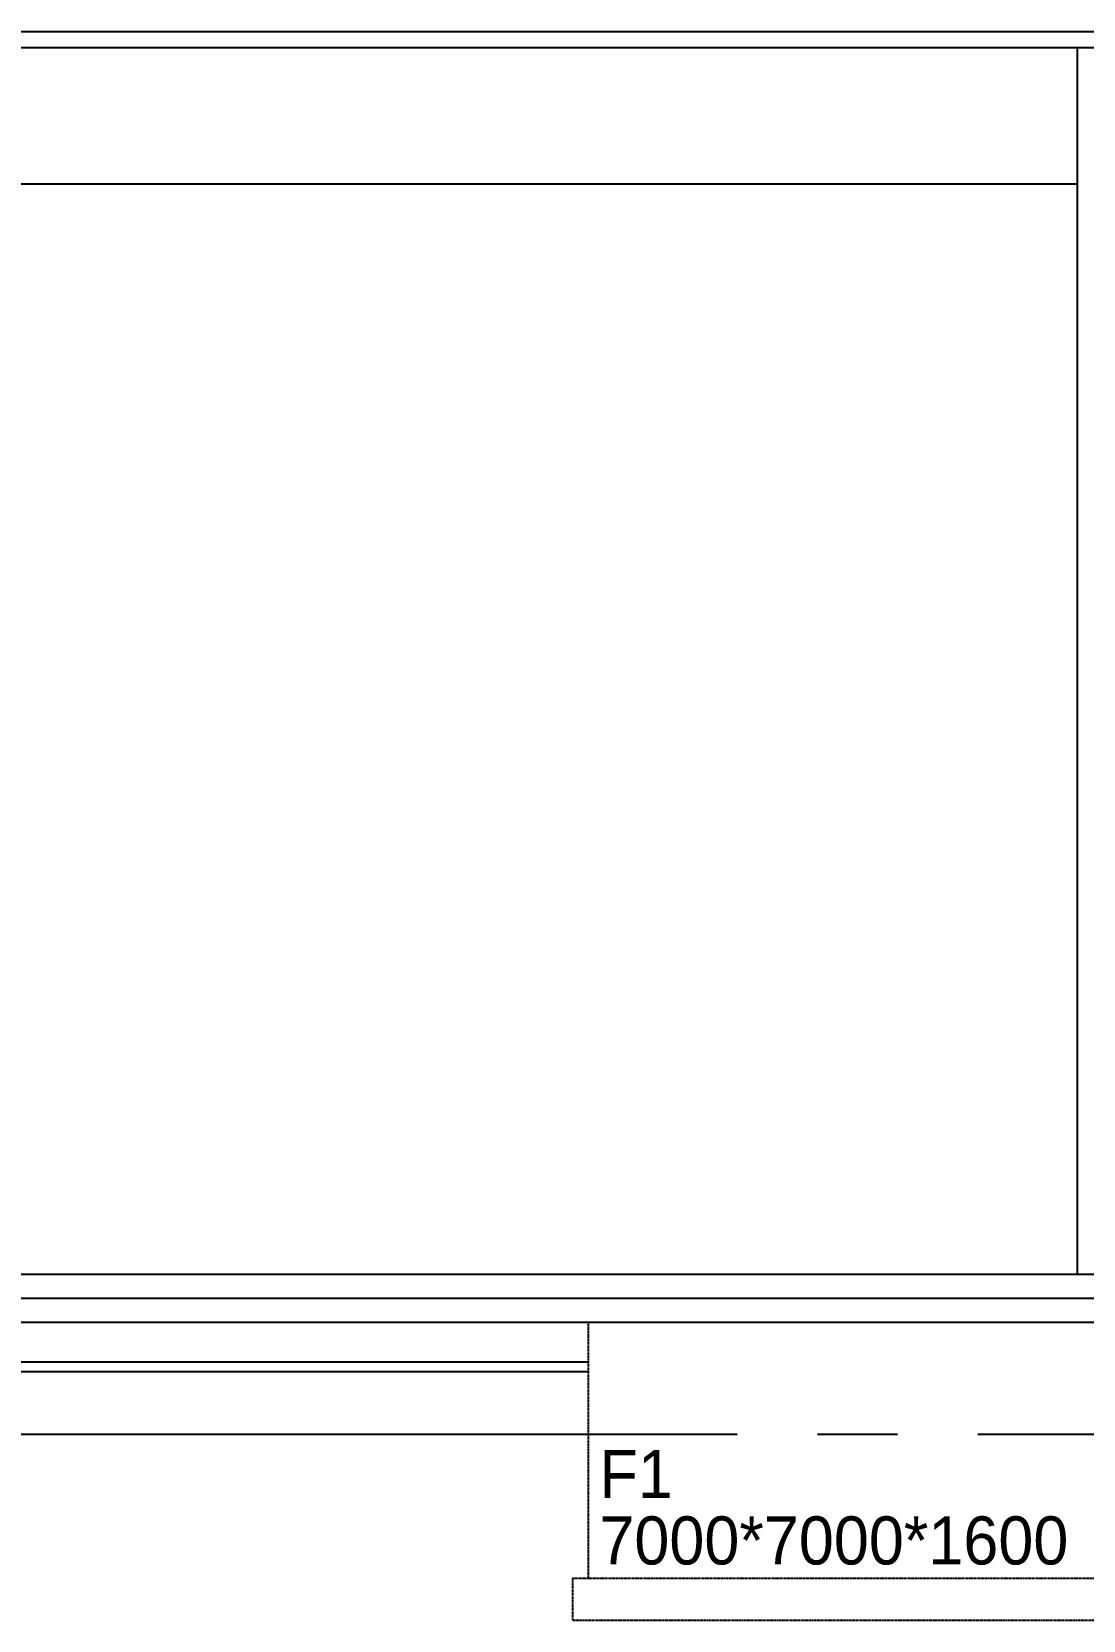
# Model space of a CAD drawing. Extents: x 152195838 to 323921156, y 365159662 to 730681027.
# Drawn here: x 161274535 to 161281092, y 365191903 to 365201813 of the extents above; entities that cross this region are included whole.
import ezdxf
from ezdxf.enums import TextEntityAlignment as Align

# ---------------------------------------------------------------- set-up
doc = ezdxf.new("R2010")
doc.units = 0
doc.header["$MEASUREMENT"] = 0
doc.linetypes.add('CEN', pattern=[63, 60, -1, 1, -1])
doc.linetypes.add('HIDDENX2', pattern=[0.75, 0.5, -0.25])
for name, color, linetype in [('4A.TEC CEN', 1, 'CEN'), ('4A.TEC 단열재', 252, 'CONTINUOUS'), ('4A.TEC 마감선 1', 6, 'CONTINUOUS'), ('4A.TEC 벽체 1', 2, 'CONTINUOUS'), ('ELE', 4, 'CONTINUOUS'), ('text', 3, 'CONTINUOUS'), ('㈜SE&C 기둥', 2, 'CONTINUOUS'), ('㈜SE&C 벽체 1', 2, 'CONTINUOUS'), ('㈜SE&C 벽체 4', 7, 'CONTINUOUS')]:
    doc.layers.add(name, color=color, linetype=linetype)
doc.layers.add('DEFPOINT', color=135, linetype='CONTINUOUS', plot=False)
doc.styles.add('돋움', font='')
doc.styles.get('돋움').set_extended_font_data('돋움')

# ---------------------------------------------------------------- blocks, each defined once
blk = doc.blocks.new('zw$280B')
at = {"layer": '㈜SE&C 기둥', "color": 8, "ltscale": 0.5, "elevation": -1666.7}
blk.add_lwpolyline([(13050, 0), (13050, 7650)], dxfattribs=at)
at = {"layer": '㈜SE&C 벽체 1'}
for p, q in [((112200, 7750, -1666.7), (50, 7750, -1666.7)), ((13330, 7650, -1666.7), (670, 7650, -1666.7))]:
    blk.add_line(p, q, dxfattribs=at)
at = {"layer": '㈜SE&C 벽체 4'}
blk.add_line((13050, 6800, -1666.7), (950, 6800, -1666.7), dxfattribs=at)
blk = doc.blocks.new('zw$F2B6')
at = {"layer": '㈜SE&C 벽체 4', "linetype": 'HIDDENX2', "flags": 128}
for points in [[(7100, 1860), (7100, 260), (100, 260), (100, 1860), (7100, 1860)], [(100, 260), (0, 260), (0, 0), (7200, 0), (7200, 260), (7100, 260)]]:
    blk.add_lwpolyline(points, dxfattribs=at)
at = {"layer": 'DEFPOINT', "linetype": 'ByBlock', "style": '돋움'}
for s, p in [('F1', (167.7, 912.4)), ('7000*7000*1600', (167.7, 497.8))]:
    blk.add_text(s, height=300, dxfattribs=at).set_placement(p, align=Align.MIDDLE_LEFT)

msp = doc.modelspace()

# ---------------------------------------------------------------- linework, layer by layer
at = {"layer": '4A.TEC CEN', "color": 8, "ltscale": 500}
for p, q in [((161217434.11, 365194063.33), (161448798.99, 365194063.33)), ((161217434.11, 365193063.33), (161448798.99, 365193063.33))]:
    msp.add_line(p, q, dxfattribs=at)
at = {"layer": '4A.TEC 단열재'}
msp.add_lwpolyline([(161268106.94, 365193913.33), (161308066.94, 365193913.33)], dxfattribs=at)
at = {"layer": '4A.TEC 마감선 1'}
msp.add_lwpolyline([(161268106.94, 365194063.33), (161308066.94, 365194063.33)], dxfattribs=at)
at = {"layer": '4A.TEC 벽체 1'}
msp.add_lwpolyline([(161268106.94, 365193763.33), (161358206.94, 365193763.33)], dxfattribs=at)
at = {"layer": '㈜SE&C 벽체 1'}
msp.add_line((161278006.94, 365193513.33), (161271006.94, 365193513.33), dxfattribs=at)
at = {"layer": '㈜SE&C 벽체 4'}
msp.add_line((161278006.94, 365193453.33), (161271006.94, 365193453.33), dxfattribs=at)

# ---------------------------------------------------------------- block references
at = {"layer": 'ELE'}
msp.add_blockref('zw$F2B6', (161277906.94, 365191903.33), dxfattribs=at)
at = {"layer": 'text'}
msp.add_blockref('zw$280B', (161268006.94, 365194063.33, 1666.67), dxfattribs=at)

doc.saveas('drawing.dxf')
